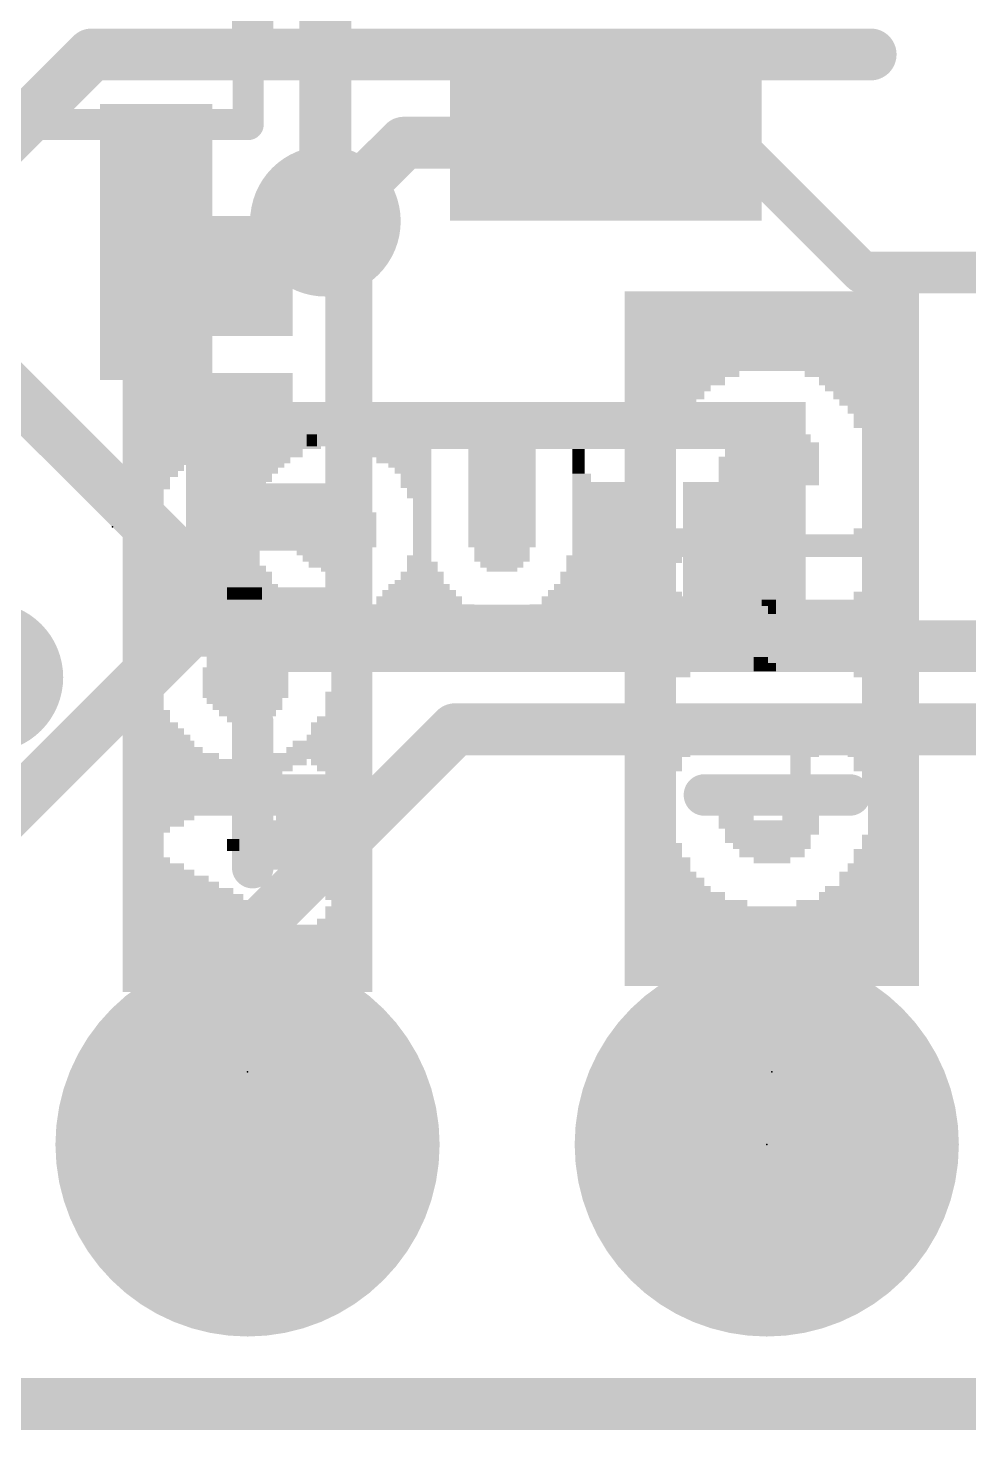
# Model space of a CAD drawing. Extents: x -30.7 to 55.9, y -16 to 25.5.
# Drawn here: x 15.44 to 20.04, y -0.13 to 6.73 of the extents above; entities that cross this region are included whole.
import ezdxf

# ---------------------------------------------------------------- set-up
doc = ezdxf.new("R2010")
doc.units = 0
for name, color, linetype in [('1', 12, 'CONTINUOUS'), ('16', 53, 'CONTINUOUS'), ('17', 254, 'CONTINUOUS'), ('18', 110, 'CONTINUOUS'), ('20', 53, 'CONTINUOUS'), ('21', 41, 'CONTINUOUS'), ('22', 40, 'CONTINUOUS'), ('23', 53, 'CONTINUOUS'), ('24', 53, 'CONTINUOUS'), ('51', 53, 'CONTINUOUS')]:
    doc.layers.add(name, color=color, linetype=linetype)

# ---------------------------------------------------------------- blocks, each defined once
blk = doc.blocks.new('RECT')
blk.add_solid([(-0.5, -0.5), (0.5, -0.5), (-0.5, 0.5), (0.5, 0.5)])
blk = doc.blocks.new('ROUNDP')
at = {"const_width": 0.5}
blk.add_lwpolyline([(0, -0.25, 1), (0, 0.25, 1), (0, -0.25)], format="xyb", dxfattribs=at)
blk = doc.blocks.new('ROUNDV')
at = {"const_width": 0.5}
blk.add_lwpolyline([(0, -0.25, 1), (0, 0.25, 1), (0, -0.25)], format="xyb", dxfattribs=at)

msp = doc.modelspace()

# ---------------------------------------------------------------- linework, layer by layer
at = {"layer": '1', "const_width": 0.254}
for points in [[(17.2755, 6.1722), (16.891, 5.7877)], [(18.2626, 6.1722), (17.2755, 6.1722)], [(16.891, 5.7369), (16.891, 5.7877)], [(16.891, 5.7369), (16.8402, 5.6861)], [(16.8402, 5.6861), (16.063, 5.6861)], [(17.526, 3.302), (16.51, 2.286)], [(20.5154, 3.302), (17.526, 3.302)], [(16.51, 2.286), (16.51, 1.27)], [(0, 0), (25.4, 0)]]:
    msp.add_lwpolyline(points, dxfattribs=at)
at = {"layer": '1', "const_width": 0.127}
for points in [[(17.2755, 6.2357, 1), (17.2755, 6.1087)], [(17.3204, 6.1273, 1), (17.2306, 6.2171)], [(18.2626, 6.1087, 1), (18.2626, 6.2357)], [(16.9545, 5.7877, 1), (16.8275, 5.7877)], [(16.8461, 5.8326, 1), (16.9359, 5.7428)], [(16.9359, 5.692, 1), (16.8461, 5.7818)], [(16.063, 5.7496, 1), (16.063, 5.6226)], [(16.7953, 5.731, 1), (16.8851, 5.6412)], [(16.8275, 5.7369, 1), (16.9545, 5.7369)], [(16.8402, 5.6226, 1), (16.8402, 5.7496)], [(17.526, 3.3655, 1), (17.526, 3.2385)], [(17.5709, 3.2571, 1), (17.4811, 3.3469)], [(16.5735, 2.286, 1), (16.4465, 2.286)], [(16.4651, 2.3309, 1), (16.5549, 2.2411)], [(16.4465, 1.27, 1), (16.5735, 1.27)]]:
    msp.add_lwpolyline(points, format="xyb", dxfattribs=at)
at = {"layer": '16', "const_width": 0.254}
for points in [[(16.891, 5.7877), (16.891, 7.4676)], [(15.1384, 5.1816), (16.6116, 3.7084)], [(16.6116, 3.7084), (21.9964, 3.7084)], [(0, 0), (25.4, 0)]]:
    msp.add_lwpolyline(points, dxfattribs=at)
at = {"layer": '16', "const_width": 0.127}
for points in [[(16.8275, 5.7877, 1), (16.9545, 5.7877)], [(16.6116, 3.7719, 1), (16.6116, 3.6449)], [(16.5667, 3.6635, 1), (16.6565, 3.7533)]]:
    msp.add_lwpolyline(points, format="xyb", dxfattribs=at)
at = {"layer": '20', "const_width": 0.2032}
msp.add_lwpolyline([(25.4, 0), (0, 0)], dxfattribs=at)
at = {"layer": '21'}
for points, const_width in [([(21.0566, 6.8072, 1), (21.0566, 9.3472, 1), (21.0566, 6.8072)], 0.2032), ([(16.4846, 6.6318, 1), (16.5862, 6.6318)], 0.1016), ([(19.5166, 5.588, 1), (19.5166, 5.4864)], 0.1016), ([(16.2306, 3.8481, 1), (16.2306, 3.7211)], 0.127), ([(16.2755, 3.7397, 1), (16.1857, 3.8295)], 0.127), ([(19.1262, 3.7211, 1), (19.1262, 3.8481)], 0.127), ([(16.5862, 3.3359, 1), (16.4846, 3.3359)], 0.1016), ([(16.1798, 3.0311, 1), (16.1798, 2.9295)], 0.1016), ([(16.891, 2.9295, 1), (16.891, 3.0311)], 0.1016), ([(18.7452, 3.0311, 1), (18.7452, 2.9295)], 0.1016), ([(19.4564, 2.9295, 1), (19.4564, 3.0311)], 0.1016), ([(16.4846, 2.6247, 1), (16.5862, 2.6247)], 0.1016)]:
    msp.add_lwpolyline(points, format="xyb", dxfattribs=dict(at, const_width=const_width))
for points, const_width in [([(16.5354, 7.4906), (16.5354, 6.6318)], 0.2032), ([(22.5966, 5.5372), (19.5166, 5.5372)], 0.2032), ([(15.24, 2.794), (16.2306, 3.7846)], 0.254), ([(16.2306, 3.7846), (19.1262, 3.7846)], 0.254), ([(16.5354, 2.6247), (16.5354, 3.3359)], 0.2032), ([(16.1798, 2.9803), (16.891, 2.9803)], 0.2032), ([(18.7452, 2.9803), (19.4564, 2.9803)], 0.2032)]:
    msp.add_lwpolyline(points, dxfattribs=dict(at, const_width=const_width))
at = {"layer": '22', "const_width": 0.254}
for points in [[(15.24, 6.096), (15.748, 6.604)], [(15.748, 6.604), (19.558, 6.604)]]:
    msp.add_lwpolyline(points, dxfattribs=at)
at = {"layer": '22', "const_width": 0.127}
for points in [[(15.748, 6.6675, 1), (15.748, 6.5405)], [(15.7929, 6.5591, 1), (15.7031, 6.6489)], [(19.558, 6.5405, 1), (19.558, 6.6675)]]:
    msp.add_lwpolyline(points, format="xyb", dxfattribs=at)
at = {"layer": '23'}
for p in [(15.8496, 4.2926), (19.05, 1.27)]:
    msp.add_point(p, dxfattribs=at)
at = {"layer": '24'}
for p in [(16.51, 1.6256), (19.0754, 1.6256)]:
    msp.add_point(p, dxfattribs=at)
at = {"layer": '51'}
for points, const_width in [([(16.513, 7.8612), (16.513, 6.2612)], 0.1524), ([(19.5166, 5.5372), (18.5166, 6.5372)], 0.2032), ([(16.513, 6.2612), (13.713, 6.2612)], 0.1524)]:
    msp.add_lwpolyline(points, dxfattribs=dict(at, const_width=const_width))
for points, const_width in [([(18.5525, 6.5731, 1), (18.4807, 6.5013)], 0.1016), ([(16.513, 6.2231, 1), (16.513, 6.2993)], 0.0762), ([(16.4749, 6.2612, 1), (16.5511, 6.2612)], 0.0762), ([(19.4807, 5.5013, 1), (19.5525, 5.5731)], 0.1016)]:
    msp.add_lwpolyline(points, format="xyb", dxfattribs=dict(at, const_width=const_width))

# ---------------------------------------------------------------- block references
at = {"layer": '1', "xscale": 0.762, "yscale": 1.524, "rotation": 90}
msp.add_blockref('RECT', (18.2626, 6.1722), dxfattribs=at)
at = {"layer": '1', "xscale": 0.55, "yscale": 1.35}
msp.add_blockref('RECT', (16.063, 5.6861), dxfattribs=at)
at = {"layer": '17', "xscale": 1.8796, "yscale": 1.8796, "rotation": 270}
for p in [(16.51, 1.27), (16.51, 1.27), (19.05, 1.27), (19.05, 1.27)]:
    msp.add_blockref('ROUNDP', p, dxfattribs=at)
at = {"layer": '18', "xscale": 0.7366, "yscale": 0.7366}
for p in [(15.1384, 7.0612), (15.1384, 7.0612), (16.891, 5.7877), (16.891, 5.7877), (15.24, 3.556), (15.24, 3.556)]:
    msp.add_blockref('ROUNDV', p, dxfattribs=at)
at = {"layer": '21'}
for p, xscale, yscale in [((17.7246, 4.8876), 3.03, 0.03), ((17.7246, 4.8576), 3.03, 0.03), ((17.7246, 4.8326), 3.03, 0.02), ((17.7246, 4.8026), 3.03, 0.04), ((17.7246, 4.7676), 3.03, 0.03), ((17.7246, 4.7376), 3.03, 0.03), ((17.7246, 4.7126), 3.03, 0.02), ((16.5396, 4.6876), 0.66, 0.03), ((16.4946, 4.6526), 0.57, 0.04), ((18.1146, 4.6876), 2.25, 0.03), ((17.2596, 4.6526), 0.3, 0.04), ((17.7546, 4.6526), 0.33, 0.04), ((18.1296, 4.6526), 0.06, 0.04), ((19.0746, 4.6526), 0.33, 0.04), ((16.4646, 4.6176), 0.51, 0.03), ((16.4496, 4.5976), 0.48, 0.03), ((17.2746, 4.6176), 0.27, 0.03), ((17.3046, 4.5976), 0.21, 0.03), ((17.7546, 4.6176), 0.33, 0.03), ((17.7546, 4.5976), 0.33, 0.03), ((18.1296, 4.6176), 0.06, 0.03), ((18.1296, 4.5976), 0.06, 0.03), ((19.0746, 4.6176), 0.33, 0.03), ((19.0746, 4.5976), 0.33, 0.03), ((16.4346, 4.5676), 0.45, 0.03), ((16.4196, 4.5326), 0.42, 0.04), ((17.3196, 4.5676), 0.18, 0.03), ((17.3346, 4.5326), 0.15, 0.04), ((17.7546, 4.5676), 0.33, 0.03), ((17.7546, 4.5326), 0.33, 0.04), ((18.1296, 4.5676), 0.06, 0.03), ((18.1446, 4.5326), 0.09, 0.04), ((19.0596, 4.5326), 0.36, 0.04), ((19.0746, 4.5676), 0.33, 0.03), ((16.4046, 4.4976), 0.39, 0.03), ((16.4046, 4.4776), 0.39, 0.03), ((16.3896, 4.4476), 0.36, 0.03), ((16.9446, 4.4476), 0.27, 0.03), ((16.9296, 4.4776), 0.18, 0.03), ((17.3346, 4.4976), 0.15, 0.03), ((17.3496, 4.4776), 0.12, 0.03), ((17.3496, 4.4476), 0.12, 0.03), ((17.7546, 4.4976), 0.33, 0.03), ((17.7546, 4.4776), 0.33, 0.03), ((17.7546, 4.4476), 0.33, 0.03), ((18.2646, 4.4976), 0.33, 0.03), ((18.2646, 4.4776), 0.33, 0.03), ((18.2646, 4.4476), 0.33, 0.03), ((18.9396, 4.4976), 0.6, 0.03), ((18.9396, 4.4776), 0.6, 0.03), ((18.9396, 4.4476), 0.6, 0.03), ((16.3896, 4.4126), 0.36, 0.04), ((16.3896, 4.3776), 0.36, 0.03), ((16.9296, 4.3776), 0.36, 0.03), ((16.9446, 4.4126), 0.33, 0.04), ((17.3646, 4.4126), 0.09, 0.04), ((17.3646, 4.3776), 0.09, 0.03), ((17.7546, 4.4126), 0.33, 0.04), ((17.7546, 4.3776), 0.33, 0.03), ((18.2646, 4.4126), 0.33, 0.04), ((18.2646, 4.3776), 0.33, 0.03), ((18.9396, 4.4126), 0.6, 0.04), ((18.9396, 4.3776), 0.6, 0.03), ((16.3896, 4.3476), 0.36, 0.03), ((16.3746, 4.3276), 0.33, 0.03), ((16.9446, 4.3476), 0.39, 0.03), ((16.9446, 4.3276), 0.39, 0.03), ((17.3646, 4.3476), 0.09, 0.03), ((17.3646, 4.3276), 0.09, 0.03), ((17.7546, 4.3476), 0.33, 0.03), ((17.7546, 4.3276), 0.33, 0.03), ((18.2646, 4.3476), 0.33, 0.03), ((18.2646, 4.3276), 0.33, 0.03), ((18.9396, 4.3476), 0.6, 0.03), ((18.9396, 4.3276), 0.6, 0.03), ((16.3746, 4.2926), 0.33, 0.04), ((16.3746, 4.2576), 0.33, 0.03), ((16.9446, 4.2926), 0.39, 0.04), ((16.9446, 4.2576), 0.39, 0.03), ((17.3646, 4.2926), 0.09, 0.04), ((17.3646, 4.2576), 0.09, 0.03), ((17.7546, 4.2926), 0.33, 0.04), ((17.7546, 4.2576), 0.33, 0.03), ((18.2646, 4.2926), 0.33, 0.04), ((18.2646, 4.2576), 0.33, 0.03), ((18.9396, 4.2926), 0.6, 0.04), ((18.9396, 4.2576), 0.6, 0.03), ((16.3746, 4.2376), 0.33, 0.03), ((16.3896, 4.2076), 0.36, 0.03), ((16.3896, 4.1726), 0.36, 0.04), ((16.9446, 4.2376), 0.39, 0.03), ((16.9446, 4.2076), 0.39, 0.03), ((16.9296, 4.1726), 0.36, 0.04), ((17.3646, 4.2376), 0.09, 0.03), ((17.3646, 4.2076), 0.09, 0.03), ((17.3646, 4.1726), 0.09, 0.04), ((17.7546, 4.2376), 0.33, 0.03), ((17.7546, 4.2076), 0.33, 0.03), ((17.7546, 4.1726), 0.27, 0.04), ((18.2646, 4.2376), 0.33, 0.03), ((18.2646, 4.2076), 0.33, 0.03), ((18.2646, 4.1726), 0.33, 0.04), ((18.9396, 4.2376), 0.6, 0.03), ((18.9396, 4.2076), 0.6, 0.03), ((18.9396, 4.1726), 0.6, 0.04), ((16.3896, 4.1376), 0.36, 0.03), ((16.3896, 4.1076), 0.36, 0.03), ((16.9446, 4.1376), 0.33, 0.03), ((16.9446, 4.1076), 0.27, 0.03), ((17.3496, 4.1376), 0.12, 0.03), ((17.3646, 4.1076), 0.15, 0.03), ((17.7546, 4.1376), 0.27, 0.03), ((17.7546, 4.1076), 0.21, 0.03), ((18.2496, 4.1376), 0.36, 0.03), ((18.2496, 4.1076), 0.36, 0.03), ((18.9396, 4.1376), 0.6, 0.03), ((18.9396, 4.1076), 0.6, 0.03), ((16.4046, 4.0876), 0.39, 0.03), ((16.4196, 4.0526), 0.42, 0.04), ((16.9446, 4.0876), 0.15, 0.03), ((17.3646, 4.0526), 0.21, 0.04), ((17.3646, 4.0876), 0.15, 0.03), ((17.7546, 4.0876), 0.15, 0.03), ((18.2346, 4.0526), 0.39, 0.04), ((18.2496, 4.0876), 0.36, 0.03), ((18.9396, 4.0876), 0.6, 0.03), ((18.9396, 4.0526), 0.6, 0.04), ((16.4196, 4.0176), 0.42, 0.03), ((16.4346, 3.9976), 0.45, 0.03), ((16.4496, 3.9676), 0.48, 0.03), ((17.3496, 3.9676), 0.36, 0.03), ((17.3496, 3.9976), 0.3, 0.03), ((17.3496, 4.0176), 0.24, 0.03), ((18.2046, 3.9676), 0.45, 0.03), ((18.2196, 3.9976), 0.42, 0.03), ((18.2346, 4.0176), 0.39, 0.03), ((18.9396, 4.0176), 0.6, 0.03), ((18.9396, 3.9976), 0.6, 0.03), ((18.9396, 3.9676), 0.6, 0.03), ((16.4796, 3.9326), 0.54, 0.04), ((16.5096, 3.8976), 0.6, 0.03), ((17.3496, 3.8976), 0.54, 0.03), ((17.3496, 3.9326), 0.42, 0.04), ((18.1746, 3.8976), 0.57, 0.03), ((18.2046, 3.9326), 0.51, 0.04), ((18.9246, 3.9326), 0.63, 0.04), ((18.9246, 3.8976), 0.63, 0.03), ((17.7246, 3.8676), 3.03, 0.03), ((17.7246, 3.8376), 3.03, 0.03), ((17.7246, 3.8076), 3.03, 0.03), ((17.7246, 3.7876), 3.03, 0.03), ((17.7246, 3.7576), 3.03, 0.03), ((17.7246, 3.7276), 3.03, 0.03), ((17.7246, 3.6976), 3.03, 0.03)]:
    msp.add_blockref('RECT', p, dxfattribs=dict(at, xscale=xscale, yscale=yscale))
at = {"layer": '22', "rotation": 90}
for p, xscale, yscale in [((15.915, 4.0706), 4.11, 0.03), ((17.105, 4.0706), 4.11, 0.03), ((15.945, 4.0556), 4.08, 0.03), ((15.975, 4.0406), 4.05, 0.03), ((17.05, 4.0406), 4.05, 0.02), ((17.075, 4.0556), 4.08, 0.03), ((16.005, 4.0256), 4.02, 0.03), ((16.025, 4.0106), 3.99, 0.03), ((16.055, 3.9956), 3.96, 0.03), ((16.955, 3.9956), 3.96, 0.03), ((16.985, 4.0106), 3.99, 0.03), ((17.02, 4.0256), 4.02, 0.04), ((16.085, 3.9806), 3.93, 0.03), ((16.115, 5.5556), 0.72, 0.03), ((16.905, 4.7606), 2.31, 0.03), ((16.93, 3.9806), 3.93, 0.02), ((16.15, 5.5556), 0.66, 0.04), ((16.185, 5.5406), 0.63, 0.03), ((16.835, 5.6906), 0.33, 0.03), ((16.87, 5.6906), 0.39, 0.04), ((16.215, 5.5256), 0.6, 0.03), ((16.235, 5.5106), 0.57, 0.03), ((16.27, 5.4956), 0.54, 0.04), ((16.75, 5.6306), 0.27, 0.04), ((16.785, 5.6456), 0.3, 0.03), ((16.815, 5.6756), 0.3, 0.03), ((16.305, 5.4806), 0.51, 0.03), ((16.325, 5.4656), 0.48, 0.03), ((16.695, 5.4656), 0.48, 0.03), ((16.715, 5.4806), 0.51, 0.03), ((16.355, 5.4506), 0.45, 0.03), ((16.39, 5.4356), 0.42, 0.04), ((16.63, 5.4356), 0.42, 0.04), ((16.665, 5.4506), 0.45, 0.03), ((16.425, 5.4206), 0.39, 0.03), ((16.455, 5.4206), 0.39, 0.03), ((16.475, 5.4206), 0.39, 0.03), ((16.51, 5.4206), 0.39, 0.04), ((16.545, 5.4206), 0.39, 0.03), ((16.565, 5.4206), 0.39, 0.03), ((16.595, 5.4206), 0.39, 0.03), ((18.3754, 3.7456), 3.4, 0.04), ((18.4104, 3.7456), 3.4, 0.03), ((18.4454, 3.7456), 3.4, 0.04), ((18.4804, 3.7456), 3.4, 0.03), ((18.5154, 3.7456), 3.4, 0.04), ((18.5504, 3.7456), 3.4, 0.03), ((18.5854, 3.7456), 3.4, 0.04), ((18.6204, 5.0756), 0.74, 0.03), ((18.6554, 5.1306), 0.63, 0.04), ((18.6904, 5.1656), 0.56, 0.03), ((18.7254, 5.1806), 0.53, 0.04), ((18.7604, 5.2006), 0.49, 0.03), ((18.7954, 5.2156), 0.46, 0.04), ((18.8304, 5.2156), 0.46, 0.03), ((18.8654, 5.2356), 0.42, 0.04), ((18.9004, 5.2356), 0.42, 0.03), ((18.9354, 5.2506), 0.39, 0.04), ((18.9704, 5.2506), 0.39, 0.03), ((19.0054, 5.2506), 0.39, 0.04), ((19.0404, 5.2506), 0.39, 0.03), ((19.0754, 5.2506), 0.39, 0.04), ((19.1104, 5.2506), 0.39, 0.03), ((19.1454, 5.2506), 0.39, 0.04), ((19.1804, 5.2506), 0.39, 0.03), ((19.2154, 5.2506), 0.39, 0.04), ((19.2504, 5.2356), 0.42, 0.03), ((19.2854, 5.2356), 0.42, 0.04), ((19.3204, 5.2156), 0.46, 0.03), ((19.3554, 5.2006), 0.49, 0.04), ((19.3904, 5.1806), 0.53, 0.03), ((19.4254, 5.1656), 0.56, 0.04), ((19.4604, 5.1456), 0.6, 0.03), ((19.4954, 5.1106), 0.67, 0.04), ((19.5304, 4.2206), 2.45, 0.03), ((19.5654, 3.7456), 3.4, 0.04), ((19.6004, 3.7456), 3.4, 0.03), ((19.6354, 3.7456), 3.4, 0.04), ((19.6704, 3.7456), 3.4, 0.03), ((19.7054, 3.7456), 3.4, 0.04), ((19.7404, 3.7456), 3.4, 0.03), ((19.7754, 3.7456), 3.4, 0.04), ((16.115, 4.7756), 0.6, 0.03), ((16.15, 4.7906), 0.51, 0.04), ((16.185, 4.8056), 0.48, 0.03), ((16.215, 4.8206), 0.45, 0.03), ((16.235, 4.8356), 0.42, 0.03), ((16.27, 4.8356), 0.42, 0.04), ((16.305, 4.8506), 0.39, 0.03), ((16.325, 4.8506), 0.39, 0.03), ((16.355, 4.8656), 0.36, 0.03), ((16.39, 4.8656), 0.36, 0.04), ((16.425, 4.8656), 0.36, 0.03), ((16.455, 4.8656), 0.36, 0.03), ((16.475, 4.8656), 0.36, 0.03), ((16.51, 4.8656), 0.36, 0.04), ((16.545, 4.8656), 0.36, 0.03), ((16.565, 4.8656), 0.36, 0.03), ((16.595, 4.8656), 0.36, 0.03), ((16.63, 4.8656), 0.36, 0.04), ((16.665, 4.8656), 0.36, 0.03), ((16.695, 4.8656), 0.36, 0.03), ((16.715, 4.8656), 0.36, 0.03), ((18.9354, 4.6556), 0.32, 0.04), ((18.9704, 4.6556), 0.32, 0.03), ((19.0054, 4.6706), 0.35, 0.04), ((19.0404, 4.6706), 0.35, 0.03), ((19.0754, 4.6706), 0.35, 0.04), ((19.1104, 4.6706), 0.35, 0.03), ((19.1454, 4.6706), 0.35, 0.04), ((19.1804, 4.6556), 0.32, 0.03), ((16.75, 4.7306), 0.09, 0.04), ((16.785, 4.7306), 0.09, 0.03), ((16.815, 4.7156), 0.06, 0.03), ((16.835, 4.7156), 0.06, 0.03), ((16.87, 4.7306), 0.09, 0.04), ((18.8654, 4.6206), 0.25, 0.04), ((18.9004, 4.6356), 0.28, 0.03), ((19.2154, 4.6356), 0.28, 0.04), ((19.2504, 4.6206), 0.25, 0.03), ((19.2854, 4.6006), 0.21, 0.04), ((18.8304, 4.5656), 0.14, 0.03), ((16.355, 4.3406), 0.27, 0.03), ((16.39, 4.3406), 0.27, 0.04), ((16.425, 4.3406), 0.33, 0.03), ((16.455, 4.3406), 0.33, 0.03), ((16.475, 4.3406), 0.33, 0.03), ((16.51, 4.3406), 0.33, 0.04), ((16.545, 4.3406), 0.33, 0.03), ((16.565, 4.3406), 0.33, 0.03), ((16.595, 4.3406), 0.33, 0.03), ((16.63, 4.3406), 0.33, 0.04), ((16.665, 4.3406), 0.33, 0.03), ((16.695, 4.3406), 0.33, 0.03), ((16.715, 4.3406), 0.33, 0.03), ((16.75, 4.3406), 0.33, 0.04), ((16.785, 4.3406), 0.33, 0.03), ((16.815, 4.3406), 0.33, 0.03), ((16.835, 4.3406), 0.33, 0.03), ((16.87, 4.3406), 0.33, 0.04), ((16.305, 4.3406), 0.15, 0.03), ((16.325, 4.3406), 0.21, 0.03), ((18.6204, 4.2006), 0.17, 0.03), ((18.6554, 4.2156), 0.14, 0.04), ((18.6904, 4.2006), 0.11, 0.03), ((18.7254, 4.2006), 0.11, 0.04), ((18.7604, 4.2006), 0.11, 0.03), ((18.7954, 4.2006), 0.11, 0.04), ((18.8304, 4.2006), 0.11, 0.03), ((18.8654, 4.2006), 0.11, 0.04), ((18.9004, 4.2006), 0.11, 0.03), ((18.9354, 4.2006), 0.11, 0.04), ((18.9704, 4.2006), 0.11, 0.03), ((19.0054, 4.2006), 0.11, 0.04), ((19.0404, 4.2006), 0.11, 0.03), ((19.0754, 4.2006), 0.11, 0.04), ((19.1104, 4.2006), 0.11, 0.03), ((19.1454, 4.2006), 0.11, 0.04), ((19.1804, 4.2006), 0.11, 0.03), ((19.2154, 4.2006), 0.11, 0.04), ((19.2504, 4.2006), 0.11, 0.03), ((19.2854, 4.2006), 0.11, 0.04), ((19.3204, 4.2006), 0.11, 0.03), ((19.3554, 4.2006), 0.11, 0.04), ((19.3904, 4.2006), 0.11, 0.03), ((19.4254, 4.2006), 0.11, 0.04), ((19.4604, 4.2006), 0.11, 0.03), ((19.4954, 4.2156), 0.14, 0.04), ((16.115, 3.9506), 0.51, 0.03), ((16.15, 3.9506), 0.39, 0.04), ((16.185, 3.9506), 0.33, 0.03), ((16.215, 3.9506), 0.27, 0.03), ((16.235, 3.9506), 0.21, 0.03), ((16.27, 3.9656), 0.18, 0.04), ((16.305, 3.9506), 0.15, 0.03), ((16.325, 3.9656), 0.12, 0.03), ((16.355, 3.9656), 0.12, 0.03), ((16.39, 3.9506), 0.09, 0.04), ((16.425, 3.9656), 0.06, 0.03), ((16.455, 3.9656), 0.06, 0.03), ((16.475, 3.9656), 0.06, 0.03), ((16.51, 3.9656), 0.06, 0.04), ((16.545, 3.9656), 0.06, 0.03), ((16.565, 3.9656), 0.06, 0.03), ((16.595, 3.9506), 0.09, 0.03), ((16.63, 3.9506), 0.09, 0.04), ((16.665, 3.9506), 0.09, 0.03), ((16.695, 3.9356), 0.12, 0.03), ((16.715, 3.9356), 0.12, 0.03), ((16.75, 3.9206), 0.15, 0.04), ((16.785, 3.9056), 0.18, 0.03), ((16.815, 3.8906), 0.21, 0.03), ((16.835, 3.8756), 0.24, 0.03), ((16.87, 3.8456), 0.3, 0.04), ((18.6204, 3.7656), 0.42, 0.03), ((18.6554, 3.7456), 0.38, 0.04), ((19.0404, 3.9206), 0.03, 0.03), ((19.0754, 3.9006), 0.07, 0.04), ((19.1104, 3.8856), 0.1, 0.03), ((19.1454, 3.8856), 0.1, 0.04), ((19.1804, 3.8656), 0.14, 0.03), ((19.2154, 3.8506), 0.17, 0.04), ((19.2504, 3.8306), 0.21, 0.03), ((19.2854, 3.8306), 0.21, 0.04), ((19.3204, 3.8156), 0.24, 0.03), ((19.3554, 3.7956), 0.28, 0.04), ((19.3904, 3.7806), 0.31, 0.03), ((19.4254, 3.7806), 0.31, 0.04), ((19.4604, 3.7606), 0.35, 0.03), ((19.4954, 3.7656), 0.42, 0.04), ((18.6904, 3.7456), 0.32, 0.03), ((18.7254, 3.7256), 0.28, 0.04), ((18.7604, 3.7256), 0.28, 0.03), ((18.7954, 3.7106), 0.25, 0.04), ((18.8304, 3.6906), 0.21, 0.03), ((16.39, 3.5456), 0.36, 0.04), ((16.425, 3.5306), 0.39, 0.03), ((16.455, 3.5306), 0.39, 0.03), ((16.475, 3.5456), 0.42, 0.03), ((16.51, 3.5456), 0.42, 0.04), ((16.545, 3.5306), 0.39, 0.03), ((16.565, 3.5306), 0.39, 0.03), ((16.595, 3.5456), 0.36, 0.03), ((18.8654, 3.6756), 0.18, 0.04), ((18.9004, 3.6756), 0.18, 0.03), ((18.9354, 3.6556), 0.14, 0.04), ((16.325, 3.5456), 0.24, 0.03), ((16.355, 3.5456), 0.3, 0.03), ((16.63, 3.5306), 0.33, 0.04), ((16.665, 3.5306), 0.27, 0.03), ((18.9704, 3.6406), 0.11, 0.03), ((19.0054, 3.6206), 0.07, 0.04), ((19.0404, 3.6206), 0.07, 0.03), ((16.305, 3.5306), 0.15, 0.03), ((16.695, 3.5456), 0.18, 0.03), ((19.0754, 3.6056), 0.04, 0.04), ((16.905, 3.2606), 0.45, 0.03), ((16.115, 3.0956), 0.6, 0.03), ((16.87, 3.2306), 0.27, 0.04), ((18.6204, 3.2356), 0.28, 0.03), ((18.6554, 3.2706), 0.21, 0.04), ((19.4954, 3.2356), 0.28, 0.04), ((16.15, 3.0806), 0.51, 0.04), ((16.185, 3.0656), 0.48, 0.03), ((16.835, 3.2306), 0.21, 0.03), ((18.6904, 3.2756), 0.14, 0.03), ((18.7254, 3.2906), 0.11, 0.04), ((18.7604, 3.2906), 0.11, 0.03), ((18.7954, 3.2906), 0.11, 0.04), ((18.8304, 3.2906), 0.11, 0.03), ((18.8654, 3.2906), 0.11, 0.04), ((18.9004, 3.2906), 0.11, 0.03), ((18.9354, 3.2906), 0.11, 0.04), ((18.9704, 3.2906), 0.11, 0.03), ((19.0054, 3.2906), 0.11, 0.04), ((19.0404, 3.2906), 0.11, 0.03), ((19.0754, 3.2906), 0.11, 0.04), ((19.1104, 3.2906), 0.11, 0.03), ((19.1454, 3.2756), 0.14, 0.04), ((19.1804, 3.0106), 0.67, 0.03), ((19.2154, 3.0106), 0.67, 0.04), ((19.2504, 3.0306), 0.63, 0.03), ((19.2854, 3.2556), 0.18, 0.04), ((19.3204, 3.2756), 0.14, 0.03), ((19.3554, 3.2756), 0.14, 0.04), ((19.3904, 3.2756), 0.14, 0.03), ((19.4254, 3.2756), 0.14, 0.04), ((19.4604, 3.2556), 0.18, 0.03), ((16.215, 3.0656), 0.42, 0.03), ((16.235, 3.0506), 0.39, 0.03), ((16.75, 3.1856), 0.12, 0.04), ((16.785, 3.1856), 0.12, 0.03), ((16.815, 3.2156), 0.12, 0.03), ((16.27, 3.0506), 0.33, 0.04), ((16.305, 3.0356), 0.3, 0.03), ((16.325, 3.0506), 0.27, 0.03), ((16.355, 3.0506), 0.27, 0.03), ((16.63, 3.1256), 0.12, 0.04), ((16.665, 3.1256), 0.12, 0.03), ((16.695, 3.1406), 0.09, 0.03), ((16.715, 3.1556), 0.12, 0.03), ((16.39, 3.0506), 0.21, 0.04), ((16.425, 3.0506), 0.21, 0.03), ((16.455, 3.0656), 0.18, 0.03), ((16.475, 3.0656), 0.18, 0.03), ((16.51, 3.0806), 0.15, 0.04), ((16.545, 3.0806), 0.15, 0.03), ((16.565, 3.0956), 0.12, 0.03), ((16.595, 3.0956), 0.12, 0.03), ((18.8654, 2.8856), 0.28, 0.04), ((18.9004, 2.8706), 0.31, 0.03), ((18.9354, 2.8506), 0.35, 0.04), ((18.9704, 2.8506), 0.35, 0.03), ((19.2854, 2.9056), 0.24, 0.04), ((16.87, 2.7356), 0.48, 0.04), ((16.905, 2.7356), 0.54, 0.03), ((18.8304, 2.9056), 0.18, 0.03), ((16.665, 2.7506), 0.27, 0.03), ((16.695, 2.7356), 0.3, 0.03), ((16.715, 2.7506), 0.33, 0.03), ((16.75, 2.7356), 0.36, 0.04), ((16.785, 2.7356), 0.36, 0.03), ((16.815, 2.7356), 0.42, 0.03), ((16.835, 2.7356), 0.42, 0.03), ((19.1454, 2.7656), 0.24, 0.04), ((16.545, 2.7356), 0.18, 0.03), ((16.565, 2.7356), 0.18, 0.03), ((16.595, 2.7356), 0.24, 0.03), ((16.63, 2.7356), 0.24, 0.04), ((19.0054, 2.7506), 0.21, 0.04), ((19.0404, 2.7506), 0.21, 0.03), ((19.0754, 2.7506), 0.21, 0.04), ((19.1104, 2.7506), 0.21, 0.03), ((16.425, 2.7356), 0.06, 0.03), ((16.455, 2.7356), 0.06, 0.03), ((16.475, 2.7356), 0.12, 0.03), ((16.51, 2.7356), 0.12, 0.04), ((18.6204, 2.3956), 0.7, 0.03), ((19.5304, 2.4156), 0.74, 0.03), ((16.115, 2.3456), 0.66, 0.03), ((18.6554, 2.3606), 0.63, 0.04), ((19.4954, 2.3806), 0.67, 0.04), ((16.15, 2.3306), 0.63, 0.04), ((16.185, 2.3306), 0.63, 0.03), ((16.215, 2.3156), 0.6, 0.03), ((16.235, 2.3156), 0.6, 0.03), ((19.4604, 2.3456), 0.6, 0.03), ((16.27, 2.3006), 0.57, 0.04), ((16.305, 2.3006), 0.57, 0.03), ((16.325, 2.2856), 0.54, 0.03), ((16.355, 2.2856), 0.54, 0.03), ((18.6904, 2.3256), 0.56, 0.03), ((18.7254, 2.3106), 0.53, 0.04), ((19.4254, 2.3256), 0.56, 0.04), ((16.39, 2.2706), 0.51, 0.04), ((16.425, 2.2706), 0.51, 0.03), ((16.455, 2.2556), 0.48, 0.03), ((16.475, 2.2556), 0.48, 0.03), ((18.7604, 2.2906), 0.49, 0.03), ((18.7954, 2.2756), 0.46, 0.04), ((18.8304, 2.2756), 0.46, 0.03), ((19.3204, 2.2756), 0.46, 0.03), ((19.3554, 2.2906), 0.49, 0.04), ((19.3904, 2.2906), 0.49, 0.03), ((16.51, 2.2406), 0.45, 0.04), ((16.545, 2.2406), 0.45, 0.03), ((16.565, 2.2256), 0.42, 0.03), ((16.595, 2.2256), 0.42, 0.03), ((16.63, 2.2106), 0.39, 0.04), ((16.665, 2.2106), 0.39, 0.03), ((16.905, 2.2256), 0.42, 0.03), ((18.8654, 2.2556), 0.42, 0.04), ((18.9004, 2.2556), 0.42, 0.03), ((18.9354, 2.2556), 0.42, 0.04), ((18.9704, 2.2406), 0.39, 0.03), ((19.0054, 2.2406), 0.39, 0.04), ((19.0404, 2.2406), 0.39, 0.03), ((19.0754, 2.2406), 0.39, 0.04), ((19.1104, 2.2406), 0.39, 0.03), ((19.1454, 2.2406), 0.39, 0.04), ((19.1804, 2.2406), 0.39, 0.03), ((19.2154, 2.2556), 0.42, 0.04), ((19.2504, 2.2556), 0.42, 0.03), ((19.2854, 2.2556), 0.42, 0.04), ((16.695, 2.1956), 0.36, 0.03), ((16.715, 2.1956), 0.36, 0.03), ((16.75, 2.1806), 0.33, 0.04), ((16.785, 2.1806), 0.33, 0.03), ((16.815, 2.1806), 0.33, 0.03), ((16.835, 2.1806), 0.33, 0.03), ((16.87, 2.1956), 0.36, 0.04)]:
    msp.add_blockref('RECT', p, dxfattribs=dict(at, xscale=xscale, yscale=yscale))
at = {"layer": '51', "xscale": 0.5, "yscale": 0.65}
msp.add_blockref('RECT', (16.063, 5.8862), dxfattribs=at)
at = {"layer": '51', "xscale": 0.508, "yscale": 0.508, "rotation": 180}
for p in [(16.51, 1.27), (19.05, 1.27)]:
    msp.add_blockref('RECT', p, dxfattribs=at)

doc.saveas('drawing.dxf')
